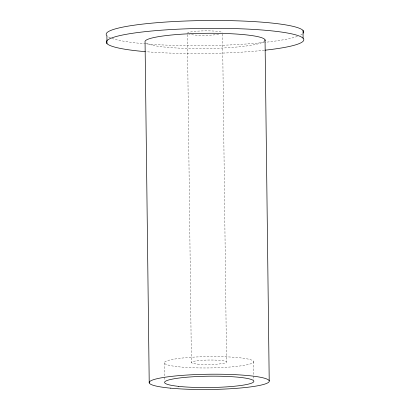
<?xml version="1.0" encoding="UTF-8"?>
<svg xmlns="http://www.w3.org/2000/svg" width="410" height="410" viewBox="0 0 410 410"><rect width="100%" height="100%" fill="white"/><g stroke="black" fill="none" stroke-linecap="round" stroke-linejoin="round"><path stroke-width="0.31" stroke-dasharray="2.05 1.54" d="M253.6 361.574L253.769 375.478M253.78 376.108L253.826 379.901M222.538 34.066L226.546 361.963M187.396 34.681L191.403 362.578M164.349 362.968L164.564 380.664M302.411 33.958A98.779 12.551 -0.7 0 1 300.084 35.327M297.399 36.403A98.779 12.551 -0.7 0 1 264.937 42.343M264.26 42.42A98.779 12.551 -0.7 0 1 146.344 43.901M145.755 43.855A98.779 12.551 -0.7 0 1 111.105 38.135M110.454 37.884A98.779 12.551 -0.7 0 1 106.897 35.783M264.353 50.256A98.779 12.551 -0.7 0 1 145.852 51.691M264.957 40.739A60.055 7.631 -0.7 0 1 205.615 48.554A60.055 7.631 -0.7 0 1 145.227 42.322M218.684 34.327A17.589 2.235 -0.7 0 1 189.451 34.337M187.38 33.4A17.589 2.235 -0.7 0 1 204.19 30.868A17.589 2.235 -0.7 0 1 222.522 32.785M197.579 364.111A17.589 2.235 -0.7 0 0 226.274 362.466A17.589 2.235 -0.7 0 0 203.068 360.236A17.589 2.235 -0.7 0 0 197.579 364.111M178.309 366.76A44.649 5.673 -0.7 0 0 252.406 363.06A44.649 5.673 -0.7 0 0 196.205 356.987A44.649 5.673 -0.7 0 0 178.309 366.76"/><path stroke-width="0.61" d="M303.005 30.407L303.103 38.243M265.044 39.883L269.211 380.813M149.22 382.914L145.053 41.984A60.055 7.631 -0.7 0 1 205.825 33.292A60.055 7.631 -0.7 0 1 264.957 40.739M106.995 43.619L106.897 35.783A98.779 12.551 -0.7 0 1 203.842 20.556A98.779 12.551 -0.7 0 1 303.246 33.138M145.263 51.639A98.779 12.551 -0.7 0 1 132.071 33.348A98.779 12.551 -0.7 0 1 277.852 31.575A98.779 12.551 -0.7 0 1 265.034 50.184M170.309 388.142A60.055 7.631 -0.7 0 0 268.284 382.53A60.055 7.631 -0.7 0 0 189.051 374.919A60.055 7.631 -0.7 0 0 170.309 388.142M178.55 386.353A44.649 5.673 -0.7 0 0 252.647 382.653A44.649 5.673 -0.7 0 0 196.446 376.58A44.649 5.673 -0.7 0 0 178.55 386.353"/></g></svg>
